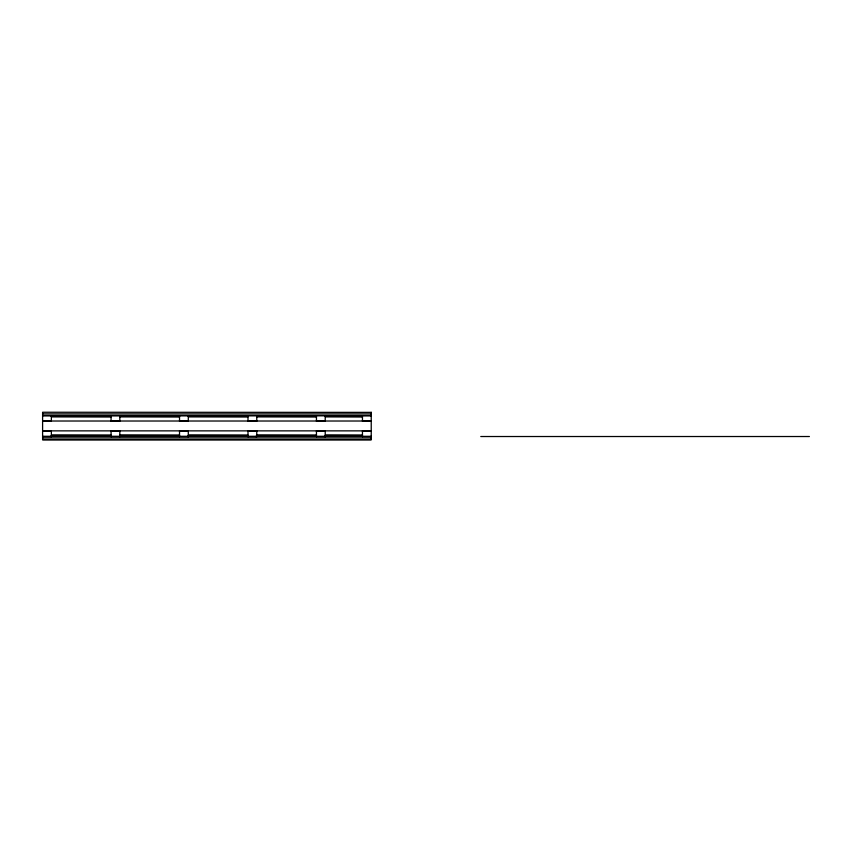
<?xml version="1.0" encoding="UTF-8"?>
<svg xmlns="http://www.w3.org/2000/svg" width="852" height="852" viewBox="0 0 852 852"><rect width="100%" height="100%" fill="white"/><g stroke="black" fill="none" stroke-linecap="round" stroke-linejoin="round"><path stroke-width="1.28" d="M371.227 412.368L42.6 412.251L42.6 439.749L371.227 439.749L371.227 412.251M42.6 413.891L371.227 413.891M42.6 415.531L371.227 415.531M42.6 415.765L361.919 415.648M371.227 415.765L362.462 415.765L362.462 421.239L371.227 421.239M42.6 421.016L371.227 421.016M42.6 421.239L51.365 421.239L51.365 415.765M42.6 430.867L371.227 430.867M42.6 431.101L51.365 431.101M111.069 431.101L119.823 431.101M179.527 431.101L188.292 431.101M247.996 431.101L256.761 431.101M316.454 431.101L325.219 431.101M362.462 431.101L371.227 431.101M42.6 436.352L371.227 436.352M50.587 436.469L111.782 436.469M187.621 436.469L248.827 436.469M255.472 436.469L316.678 436.469M324.665 436.469L361.919 436.469M480.773 436.522L809.4 436.522M42.6 436.575L51.365 436.575M111.069 436.575L188.292 436.575M247.996 436.575L256.761 436.575M316.454 436.575L325.219 436.575M362.462 436.575L371.227 436.575M42.6 437.992L371.227 437.992M42.6 439.632L371.227 439.632M362.462 430.867L362.462 436.693M325.219 415.765L325.219 421.239L316.454 421.239L316.454 415.765M325.219 430.867L325.219 436.693M316.454 430.867L316.454 436.693M256.761 415.765L256.761 421.239L247.996 421.239L247.996 415.765M256.761 430.867L256.761 436.693M247.996 430.867L247.996 436.693M188.292 415.765L188.292 421.239L179.527 421.239L179.527 415.765M188.292 430.867L188.292 436.693M179.527 430.867L179.527 436.693M119.823 415.765L119.823 421.239L111.069 421.239L111.069 415.765M119.823 430.867L119.823 436.693M111.069 430.867L111.069 436.693M51.365 430.867L51.365 436.693M111.069 416.628L51.365 416.628L111.069 416.745M179.527 416.628L119.823 416.628L179.527 416.745M247.996 416.628L188.292 416.628L247.996 416.745M316.454 416.628L256.761 416.628L316.454 416.745M362.462 416.628L325.219 416.628L362.462 416.745M111.069 435.255L51.365 435.255L111.069 435.372M179.527 435.255L119.823 435.255L179.527 435.372M247.996 435.255L188.292 435.255L247.996 435.372M316.454 435.255L256.761 435.255L316.454 435.372M362.462 435.255L325.219 435.255L362.462 435.372"/></g></svg>
